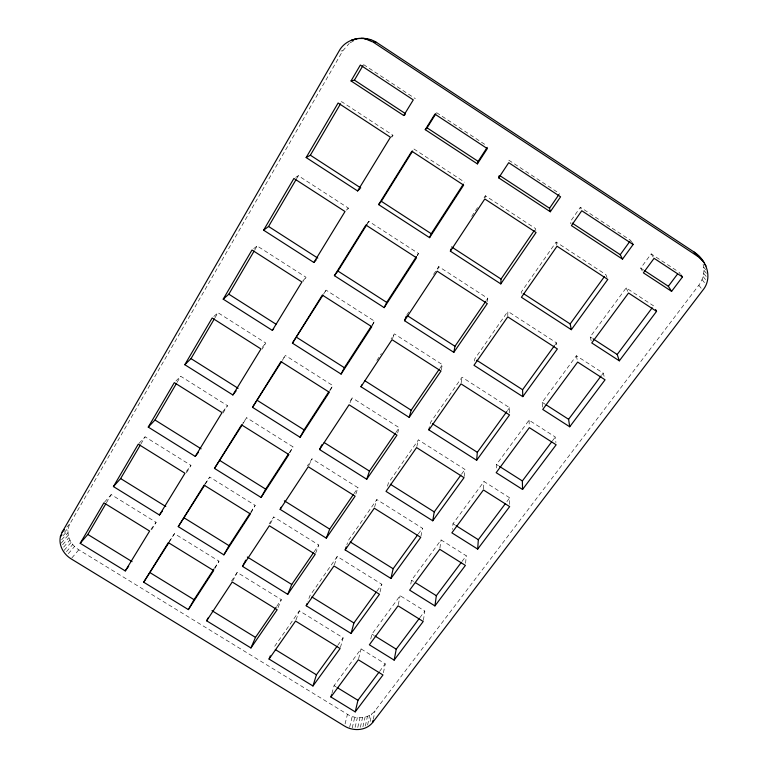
<?xml version="1.0" encoding="UTF-8"?>
<svg xmlns="http://www.w3.org/2000/svg" width="768" height="768" viewBox="0 0 768 768"><rect width="100%" height="100%" fill="white"/><g stroke="black" fill="none" stroke-linecap="round" stroke-linejoin="round"><path stroke-width="0.58" stroke-dasharray="3.84 2.88" d="M509.674 504.403L509.722 497.837L483.994 481.507L452.986 523.728L452.285 529.421M703.075 264.23C705.187 271.43 703.238 279.264 698.832 285.216L375.024 710.774C368.544 719.03 355.949 719.606 347.443 714.307L78.835 549.792C70.157 544.714 64.79 532.877 70.061 523.565L342.739 50.861L349.229 43.421M509.539 412.877L509.587 407.712L462.01 377.232L430.493 422.506L429.581 426.739M507.782 315.754L507.859 311.366L556.483 342.854L557.078 346.915M496.349 468L496.483 464.496L529.037 420.182L555.312 437.021L555.917 442.579M483.504 488.909L483.994 481.507M465.59 563.27L466.272 555.782L441.072 539.942L411.504 580.205L410.266 586.829M487.488 301.507L487.795 298.378L438.701 266.582L433.469 274.522M464.16 476.486L464.947 469.43L418.397 439.891L388.378 483.005L387.197 487.19M474.47 361.075L474.73 358.963L507.859 311.366M439.901 548.131L441.072 539.942M461.174 382.762L462.01 377.232M423.398 620.323L424.829 611.059L400.138 595.68L371.914 634.118L370.138 641.597M484.982 197.894L485.366 195.754L535.584 228.624L535.834 230.573M420.95 536.227L422.429 528.23L376.848 499.565L348.221 540.682L346.867 544.79M398.304 604.704L400.138 595.68M373.267 719.328L375.024 710.774M383.424 672.749L385.248 663.85L361.056 648.902L334.08 685.642L331.872 693.581M370.109 721.555L371.693 714.048M367.603 725.002L369.658 715.334M365.347 726.038L367.43 716.371M441.216 369.984L442.378 364.646L394.368 333.878L391.123 338.794M362.928 726.806L365.04 717.13M360.384 727.277L362.534 717.6M357.773 727.45L359.952 717.773M355.123 727.325L357.341 717.648M352.234 727.968L354.739 717.235M416.832 446.477L418.397 439.891M349.642 727.258L352.195 716.534M380.006 592.051L381.878 584.304L337.219 556.483L309.898 595.728L307.862 601.306M345.072 723.926L347.443 714.307M358.608 658.694L361.056 648.902M340.416 647.472L343.152 637.853L299.395 610.819L273.283 648.326M397.613 433.027L399.178 427.699L352.195 397.882L348.902 402.883M374.602 507.12L376.848 499.565M437.789 269.338L438.701 266.582M334.349 564.912L337.219 556.483M355.843 494.064L358.032 487.747L312.038 458.832L307.43 465.83M295.939 620.035L299.395 610.819M315.619 553.258L318.797 545.011L273.754 516.941L269.136 523.958M392.4 338.717L394.368 333.878M278.006 607.709L281.338 599.674L237.206 572.41L231.389 581.251M417.466 255.629L418.435 253.469L368.861 221.366L366.643 224.122M349.968 402.816L352.195 397.882M308.707 465.744L312.038 458.832M372.25 325.814L374.544 321.178L326.074 290.112L323.578 293.414M270.307 523.776L273.754 516.941M232.723 581.04L237.206 572.41M330.307 390.346L332.803 385.574L285.389 355.488L282.211 359.856M289.93 452.659L293.059 446.899L246.643 417.725L242.842 423.091M250.925 512.995L255.168 505.363L209.722 477.062L204.71 484.243M214.858 568.474L218.995 561.168L174.48 533.674L168.95 541.709M106.416 502.781L111.216 494.602L156.115 522.336L150.566 531.398M140.947 443.942L145.123 436.819L190.973 465.379L186.058 473.405M177.082 382.358L180.662 376.253L227.501 405.686L222.586 413.712M214.963 317.798L217.958 312.701L265.814 343.066L262.128 349.104M254.726 250.042L257.136 245.933L306.067 277.296L303.59 281.338M296.554 178.752L298.339 175.709L348.394 208.118L346.522 211.181M391.738 137.299L392.976 135.274L341.741 101.741L339.926 102.365M169.498 541.69L174.48 533.674M205.373 484.042L209.722 477.062M242.928 423.706L246.643 417.725M282.278 360.48L285.389 355.488M323.568 294.134L326.074 290.112M367.594 223.392L368.861 221.366M214.522 568.08L218.995 561.168M250.704 512.246L255.168 505.363M289.152 452.938L293.059 446.899M329.539 390.614L332.803 385.574M371.981 325.133L374.544 321.178M417.139 255.466L418.435 253.469M376.858 360.442L381.398 353.558M406.656 315.216L409.267 311.251M471.744 216.432L478.234 206.582M484.07 197.722L485.366 195.754M276.701 606.442L281.338 599.674M314.064 551.914L318.797 545.011M353.981 493.651L358.032 487.747M395.798 432.624L399.178 427.699M439.728 368.525L442.378 364.646M486.451 300.326L487.795 298.378M607.008 277.507L605.846 274.608L556.118 242.054L521.232 292.157L521.309 294.211M631.613 242.026L630.614 240.355L580.339 207.264L570.202 221.818L570.806 223.709M337.67 645.427L343.152 637.853M376.982 591.072L381.878 584.304M418.243 534.01L422.429 528.23M461.462 474.259L464.947 469.43M507.475 410.621L509.587 407.712M555.101 344.765L556.483 342.854M542.554 407.078L542.16 402.307L576.365 355.728L603.226 373.123L604.445 377.578M591.226 340.934L590.17 336.931L626.17 287.914L653.635 305.885M642.317 270.95L640.704 268.118L651.168 253.882L677.971 271.488M150.931 529.315L156.115 522.336M379.498 671.52L385.248 663.85M419.827 617.731L424.829 611.059M461.99 561.485L466.272 555.782M506.861 501.638L509.722 497.837M552.451 440.842L555.312 437.021M601.814 375.005L603.226 373.123M186.307 471.504L190.973 465.379M222.739 411.754L227.501 405.686M262.368 347.27L265.814 343.066M71.875 557.933L78.835 549.792M68.314 553.67L74.573 546.47M66.47 551.664L72.758 544.493M302.611 281.213L306.067 277.296M64.099 550.368L71.203 542.333M104.621 502.032L111.216 494.602M63.59 547.162L69.926 540.048M62.602 544.742L68.947 537.658M61.142 543.149L68.294 535.21M61.603 539.77L67.978 532.752M63.216 535.555L67.997 530.314M64.368 532.291L68.352 527.942M66.883 527.021L70.061 523.565M139.018 443.366L145.123 436.819M346.368 210.163L348.394 208.118M175.901 381.043L180.662 376.253M213.83 316.483L217.958 312.701M253.709 248.659L257.136 245.933M391.286 136.579L392.976 135.274M350.131 42.816L354.864 40.186M295.69 177.36L298.339 175.709M340.906 50.957L342.739 50.861M334.08 685.642L336.067 686.861M371.914 634.118L373.939 635.376M411.504 580.205L413.491 581.443M452.986 523.728L455.011 525.005M496.483 464.496L498.48 465.763M542.16 402.307L545.098 404.189M590.17 336.931L592.176 338.227M413.914 148.982L464.64 182.179M436.541 112.627L486.845 145.738M508.8 160.186L559.584 193.603M640.704 268.118L643.67 270.058M363.552 64.57L415.363 98.688M703.728 267.254L705.744 269.635M703.949 270.365L706.637 273.571M703.738 273.504L706.426 276.749M703.114 276.605L705.782 279.888M702.067 279.629L704.726 282.95M698.832 285.216L701.434 288.614M678.96 272.141L680.362 274.07M651.168 253.882L653.501 257.443M626.17 287.914L628.061 291.994M580.339 207.264L581.059 209.011M556.118 242.054L556.8 245.184M576.365 355.728L577.44 361.018M529.037 420.182L529.315 426.576"/><path stroke-width="1.15" d="M450.998 249.062L450.374 251.165L500.803 283.901L501.043 279.043L534.23 230.602M477.686 549.091L509.664 506.592L483.437 489.965L451.862 532.838L477.686 549.091L478.33 539.702L505.44 503.549M429.35 427.795L428.899 429.907L476.65 460.272L477.331 452.304L506.774 411.59M498.71 177.869L508.714 162.691L560.582 196.81L550.32 211.747L498.71 177.869L498.902 175.997M434.928 605.914L465.398 565.411L439.728 549.293L409.642 590.141L434.928 605.914L436.339 595.709L461.28 562.435M60.384 536.65C58.483 545.414 63.696 554.342 71.098 558.835L344.544 726.067C353.194 731.443 365.99 730.906 372.605 722.534L702.739 290.314C713.088 277.968 706.637 259.958 694.051 252.019L376.56 42.403C364.435 34.781 346.118 37.882 339.072 51.043L62.112 532.205L60.384 536.65L61.978 534.902M432.749 520.8L464.035 477.667L416.573 447.581L386.016 491.386L432.749 520.8L434.237 511.91L460.762 475.219M406.234 316.31L404.525 320.698L453.821 352.349L454.973 346.272L485.779 301.306M394.147 660.115L423.216 621.475L398.074 605.837L369.37 644.803L394.147 660.115L396.24 649.181L419.107 618.682M372.605 722.534L373.046 720.403M346.186 546.845L345.168 549.926L390.931 578.467L393.139 568.733L417.552 534.979M331.555 694.714L330.922 696.989L355.219 711.878L357.946 700.291L378.787 672.48M307.046 603.533L306.221 605.76L351.043 633.466L353.914 622.973L376.282 592.042M361.814 384.845L360.979 386.736L409.19 417.379L411.168 410.208L439.056 369.494M477.398 163.882L487.306 148.598L434.909 114.125L425.251 129.658L477.398 163.882L478.128 161.366L487.19 147.389M270.317 655.834L269.05 659.059L312.96 685.978L316.426 674.803L336.989 646.378M321.821 444.778L319.565 449.549L366.73 479.242L369.456 471.082L395.126 433.613M281.184 507.216L280.128 509.357L326.294 538.157L329.693 529.114L353.309 494.64M245.741 560.131L242.525 566.381L287.731 594.326L291.744 584.486L313.382 552.902M429.562 237.658L463.622 185.117L411.83 151.229L378.624 204.595L429.562 237.658L431.232 233.712L463.354 184.157M208.243 617.77L206.64 620.803L250.934 647.952L255.494 637.392L276.038 607.411M384.182 307.632L416.506 257.789L365.904 225.043L334.406 275.664L384.182 307.632L386.717 302.4L416.486 256.464M341.088 374.083L371.789 326.736L322.339 295.075L292.426 343.152L341.088 374.083L344.381 367.709L371.338 326.131M300.096 437.29L329.309 392.256L280.944 361.594L252.499 407.328L300.096 437.29L304.09 429.888L328.886 391.622M261.072 497.472L288.883 454.579L241.574 424.877L214.493 468.413L261.072 497.472L265.68 489.139L288.499 453.936M223.872 554.842L250.387 513.955L204.086 485.146L178.262 526.646L223.872 554.842L229.046 545.674L250.07 513.235M188.362 609.6L213.677 570.566L168.336 542.602L143.693 582.211L188.362 609.6L194.045 599.674L213.878 569.069M80.198 543.293L103.891 502.858L149.626 531.062L125.261 570.922L80.198 543.293L87.83 534.461L105.821 503.798M113.434 486.566L138.259 444.182L184.982 473.251L159.446 515.011L113.434 486.566L120.634 478.56L140.342 444.96M148.262 427.104L174.307 382.637L222.058 412.618L195.264 456.432L148.262 427.104L154.992 420.01L176.486 383.376M184.81 364.714L212.17 318L260.986 348.95L232.858 394.954L184.81 364.714L191.011 358.618L214.368 318.816M223.21 299.155L251.99 250.022L301.92 282L272.342 330.384L223.21 299.155L228.826 294.182L254.122 251.069M263.606 230.189L293.914 178.454L345.014 211.526L313.862 262.474L263.606 230.189L268.56 226.464L295.958 179.77M306.154 157.555L338.112 102.998L390.442 137.232L357.6 190.944L306.154 157.555L310.368 155.213L340.541 103.795M351.034 80.938L360.346 65.04L413.28 99.898L403.718 115.517L351.034 80.938L354.422 80.131L362.986 65.539M143.693 582.211L168.874 542.688M178.262 526.646L204.758 485.04M214.493 468.413L242.304 424.704M252.499 407.328L281.654 361.478M292.426 343.152L322.944 295.142M334.406 275.664L337.939 271.056L366.97 224.41M378.624 204.595L381.341 201.302L412.666 150.989M425.251 129.658L427.075 127.843L435.907 113.645M206.64 620.803L232.224 582L277.171 609.725L250.934 647.952M242.525 566.381L269.328 525.734L315.216 554.285L287.731 594.326M280.128 509.357L308.237 466.733L355.114 496.166L326.294 538.157M319.565 449.549L349.075 404.784L396.979 435.158L366.73 479.242M360.979 386.736L392.006 339.686L440.986 371.05L409.19 417.379M404.525 320.698L437.184 271.171L487.286 303.59L453.821 352.349M450.374 251.165L484.8 198.97L536.074 232.512L500.803 283.901M550.32 211.747L549.542 208.253L558.912 194.582M269.05 659.059L295.555 621.062L340.109 648.538L312.96 685.978M306.221 605.76L333.984 565.958L379.478 594.259L351.043 633.466M345.168 549.926L374.285 508.205L420.73 537.37L390.931 578.467M428.899 429.907L461.011 383.875L509.52 414.941L476.65 460.272M522.787 396.643L557.376 348.95L507.763 316.848L473.971 365.29L522.787 396.643L522.586 389.731L554.41 345.725M571.344 329.693L521.414 297.283L557.03 246.23L607.786 279.437L571.344 329.693L570.163 323.942L604.445 276.538M632.112 242.861L633.11 244.531L622.512 259.133L620.246 254.688L629.923 241.306M125.261 570.922L128.669 566.275M330.922 696.989L358.339 659.779L382.973 674.966L355.219 711.878M159.446 515.011L162.269 511.238M681.062 275.04L682.464 276.97L671.606 291.36L668.342 286.262L677.549 274.022M522.557 489.456L556.157 444.797L529.354 427.642L496.176 472.685L522.557 489.456L522.365 480.96L551.731 441.802M569.712 426.778L605.059 379.805L577.661 362.074L542.746 409.459L569.712 426.778L568.598 419.299L601.104 375.946M655.584 309.533L656.563 311.357L619.334 360.835L617.203 354.48L652.205 307.795M195.264 456.432L198.509 452.198M232.858 394.954L236.15 390.806M272.342 330.384L273.667 328.8M313.862 262.474L316.224 259.853M62.112 532.205L64.493 529.613M357.6 190.944L359.962 188.688M403.718 115.517L405.235 114.509M364.339 38.486L357.84 38.525M361.133 38.4C366.816 37.786 371.088 42.826 376.56 42.403M351.456 40.128L353.731 40.166M354.595 39.101L356.832 39.158M367.622 39.523L370.694 39.59M364.406 38.736L367.555 38.813M87.83 534.461L132.067 561.629M150.173 572.736L194.045 599.674M211.987 610.685L255.494 637.392M275.299 649.555L316.426 674.803M337.056 687.475L357.946 700.291M120.634 478.56L165.792 506.515M184.272 517.949L229.046 545.674M247.354 557.011L291.744 584.486M311.904 596.966L353.914 622.973M374.957 636L396.24 649.181M154.992 420.01L201.11 448.81M219.974 460.589L265.68 489.139M284.381 500.813L329.693 529.114M350.218 541.93L393.139 568.733M415.478 582.682L436.339 595.709M191.011 358.618L238.128 388.31M257.395 400.454L304.09 429.888M324.192 442.55L369.456 471.082M390.374 484.262L434.237 511.91M456.029 525.638L478.33 539.702M228.826 294.182L275.981 324.182M296.669 337.354L344.381 367.709M364.896 380.765L411.168 410.208M432.49 423.773L477.331 452.304M499.469 466.397L522.365 480.96M268.56 226.464L317.798 258.115M337.939 271.056L386.717 302.4M407.664 315.869L454.973 346.272M476.717 360.25L522.586 389.731M546.077 404.822L568.598 419.299M310.368 155.213L360.749 187.93M381.341 201.302L431.232 233.712M451.632 246.95L501.043 279.043M523.238 293.453L570.163 323.942M593.174 338.88L617.203 354.48M619.334 360.835L591.754 342.941L628.531 293.011L656.563 311.357M633.11 244.531L581.77 210.749L571.421 225.6L622.512 259.133M682.464 276.97L654.086 258.326L643.392 272.842L671.606 291.36M354.422 80.131L405.005 113.347M427.075 127.843L478.128 161.366M499.987 175.718L549.542 208.253M572.208 223.133L620.246 254.688M644.659 270.71L668.342 286.262M373.613 42.403L697.891 256.464L702.653 260.659M704.525 263.194L698.707 256.138M694.051 252.019L697.891 256.464M704.678 264.422L706.013 265.958"/></g></svg>
